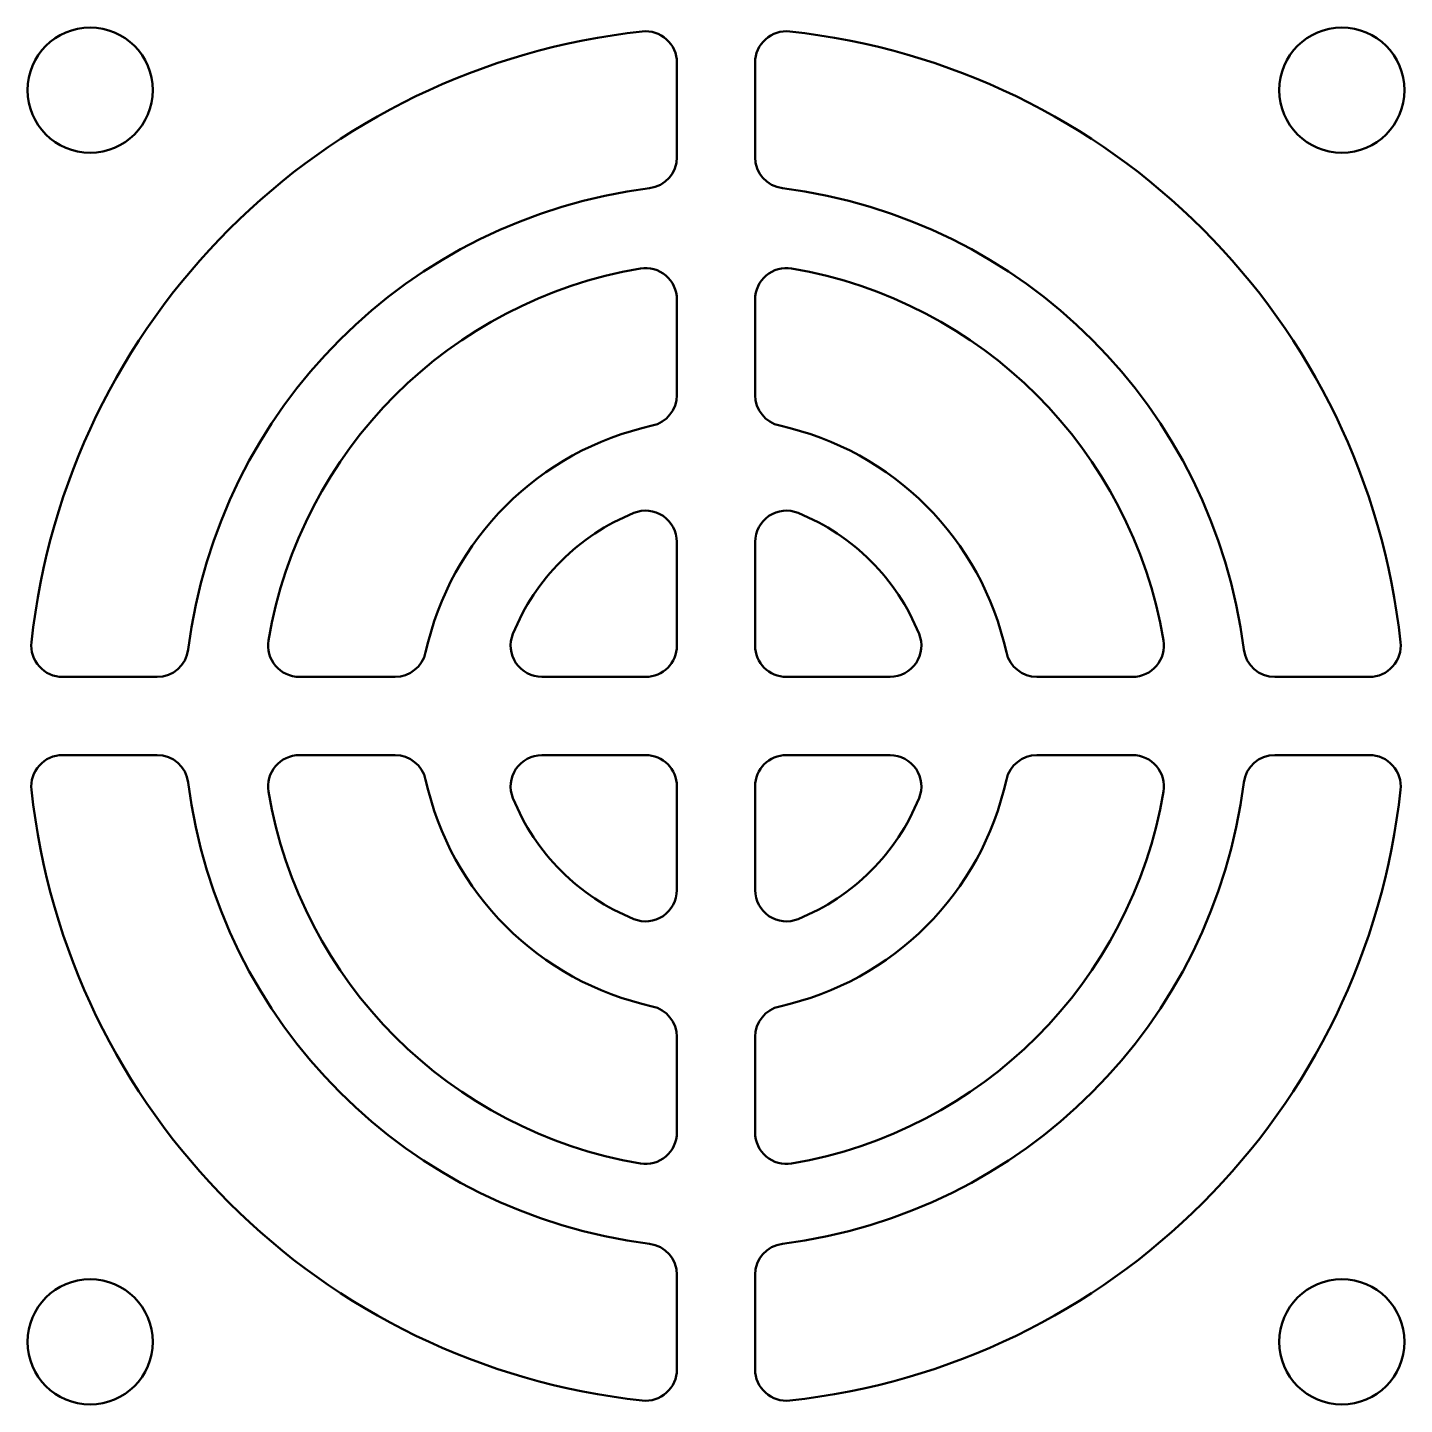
# Model space of a CAD drawing. Header units: millimetres. Extents: x -22 to 22, y -22 to 22.
import ezdxf

# ---------------------------------------------------------------- set-up
doc = ezdxf.new("R2010")
doc.units = ezdxf.units.MM
doc.layers.add('cutout', color=178, linetype='Continuous', lineweight=50, true_color=0x000000)

msp = doc.modelspace()

# ---------------------------------------------------------------- linework, layer by layer
at = {"layer": 'cutout'}
for p, q in [((-1.25, 17.859), (-1.25, 20.879)), ((1.25, 20.879), (1.25, 17.859)), ((-1.25, 10.256), (-1.25, 13.311)), ((1.25, 13.311), (1.25, 10.256)), ((-1.25, 2.25), (-1.25, 5.562)), ((1.25, 5.562), (1.25, 2.25)), ((-17.859, 1.25), (-20.879, 1.25)), ((-10.256, 1.25), (-13.311, 1.25)), ((-2.25, 1.25), (-5.562, 1.25)), ((5.562, 1.25), (2.25, 1.25)), ((13.311, 1.25), (10.256, 1.25)), ((20.879, 1.25), (17.859, 1.25)), ((-20.879, -1.25), (-17.859, -1.25)), ((-13.311, -1.25), (-10.256, -1.25)), ((-5.562, -1.25), (-2.25, -1.25)), ((2.25, -1.25), (5.562, -1.25)), ((10.256, -1.25), (13.311, -1.25)), ((17.859, -1.25), (20.879, -1.25)), ((-1.25, -5.562), (-1.25, -2.25)), ((1.25, -2.25), (1.25, -5.562)), ((-1.25, -13.311), (-1.25, -10.256)), ((1.25, -10.256), (1.25, -13.311)), ((-1.25, -20.879), (-1.25, -17.859)), ((1.25, -17.859), (1.25, -20.879))]:
    msp.add_line(p, q, dxfattribs=at)
for centre in [(-20, 20), (20, 20), (-20, -20), (20, -20)]:
    msp.add_circle(centre, 2, dxfattribs=at)
for centre, radius, start, end in [((0, 0), 22, 96.1506, 173.8494), ((-2.25, 20.879), 1, 0, 96.1506), ((2.25, 20.879), 1, 83.8494, 180), ((0, 0), 22, 6.1506, 83.8494), ((-2.25, 17.859), 1, 277.1808, 0), ((2.25, 17.859), 1, 180, 262.8192), ((0, 0), 17, 97.1808, 172.8192), ((0, 0), 17, 7.1808, 82.8192), ((0, 0), 14.5, 99.5941, 170.4059), ((-2.25, 13.311), 1, 0, 99.5941), ((2.25, 13.311), 1, 80.4059, 180), ((0, 0), 14.5, 9.5941, 80.4059), ((-2.25, 10.256), 1, 282.3736, 0), ((2.25, 10.256), 1, 180, 257.6264), ((0, 0), 9.5, 102.3736, 167.6264), ((0, 0), 9.5, 12.3736, 77.6264), ((0, 0), 7, 112.0243, 157.9757), ((-2.25, 5.562), 1, 0, 112.0243), ((2.25, 5.562), 1, 67.9757, 180), ((0, 0), 7, 22.0243, 67.9757), ((-20.879, 2.25), 1, 173.8494, 270), ((-13.311, 2.25), 1, 170.4059, 270), ((-5.562, 2.25), 1, 157.9757, 270), ((-2.25, 2.25), 1, 270, 0), ((2.25, 2.25), 1, 180, 270), ((5.562, 2.25), 1, 270, 22.0243), ((13.311, 2.25), 1, 270, 9.5941), ((20.879, 2.25), 1, 270, 6.1506), ((-17.859, 2.25), 1, 270, 352.8192), ((-10.256, 2.25), 1, 270, 347.6264), ((10.256, 2.25), 1, 192.3736, 270), ((17.859, 2.25), 1, 187.1808, 270), ((-20.879, -2.25), 1, 90, 186.1506), ((-17.859, -2.25), 1, 7.1808, 90), ((-13.311, -2.25), 1, 90, 189.5941), ((-10.256, -2.25), 1, 12.3736, 90), ((-5.562, -2.25), 1, 90, 202.0243), ((-2.25, -2.25), 1, 0, 90), ((2.25, -2.25), 1, 90, 180), ((5.562, -2.25), 1, 337.9757, 90), ((10.256, -2.25), 1, 90, 167.6264), ((13.311, -2.25), 1, 350.4059, 90), ((17.859, -2.25), 1, 90, 172.8192), ((20.879, -2.25), 1, 353.8494, 90), ((0, 0), 17, 187.1808, 262.8192), ((0, 0), 9.5, 192.3736, 257.6264), ((0, 0), 9.5, 282.3736, 347.6264), ((0, 0), 17, 277.1808, 352.8192), ((0, 0), 22, 186.1506, 263.8494), ((0, 0), 14.5, 189.5941, 260.4059), ((0, 0), 7, 202.0243, 247.9757), ((0, 0), 22, 276.1506, 353.8494), ((0, 0), 14.5, 279.5941, 350.4059), ((0, 0), 7, 292.0243, 337.9757), ((-2.25, -5.562), 1, 247.9757, 0), ((2.25, -5.562), 1, 180, 292.0243), ((-2.25, -10.256), 1, 0, 77.6264), ((2.25, -10.256), 1, 102.3736, 180), ((-2.25, -13.311), 1, 260.4059, 0), ((2.25, -13.311), 1, 180, 279.5941), ((-2.25, -17.859), 1, 0, 82.8192), ((2.25, -17.859), 1, 97.1808, 180), ((-2.25, -20.879), 1, 263.8494, 0), ((2.25, -20.879), 1, 180, 276.1506)]:
    msp.add_arc(centre, radius, start, end, dxfattribs=at)

doc.saveas('drawing.dxf')
